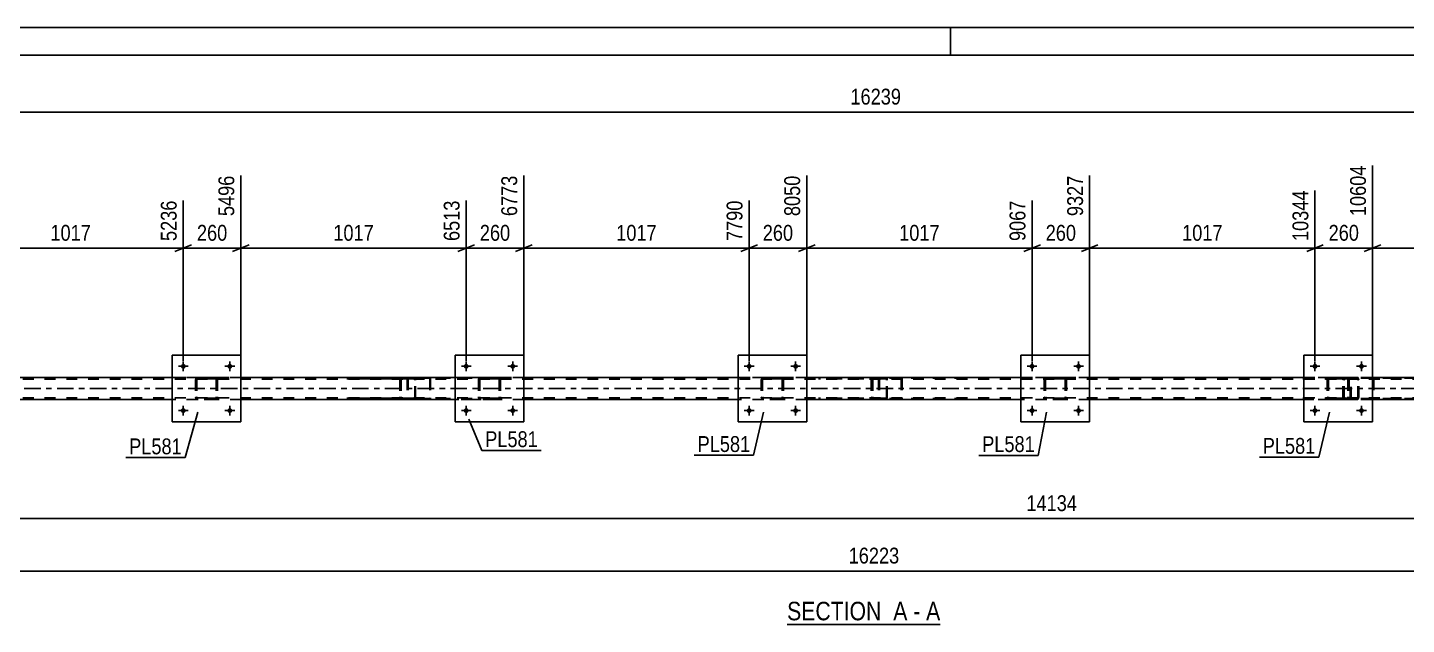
# Model space of a CAD drawing. Header units: millimetres. Extents: x -89 to 752, y -423 to 171.
# Drawn here: x 165.1 to 414.1, y 63 to 170.8 of the extents above; entities that cross this region are included whole.
import ezdxf

# ---------------------------------------------------------------- set-up
doc = ezdxf.new("R2010")
doc.units = ezdxf.units.MM
doc.linetypes.add('DXK_LINE_DOT2', pattern=[3.9198, 1.9599, -1.9599])
doc.linetypes.add('DXK_LINE_DOT3', pattern=[5.9187, 2.979, -0.9799, 0.9799, -0.9799])
doc.styles.add('Arial Narrow', font='ARIALN.TTF', dxfattribs={"height": 0.2})

# ---------------------------------------------------------------- blocks, each defined once
blk = doc.blocks.new('Unknown-814409316-1133')
at = {"color": 5, "linetype": 'Continuous'}
for p, q in [((751.73, 170.84), (-89.27, 170.84)), ((331.73, 165.84), (331.73, 170.84)), ((746.73, 165.84), (-84.27, 165.84))]:
    blk.add_line(p, q, dxfattribs=at)
blk = doc.blocks.new('Unknown-814409316-11 - 2380')
at = {"color": 6, "linetype": 'Continuous'}
blk.add_line((302.26, 63.04), (329.91, 63.04), dxfattribs=at)
at = {"color": 0, "linetype": 'Continuous'}
blk.add_wipeout([(320.37, 63.79), (320.37, 67.29), (302.26, 67.29), (302.26, 63.79)], dxfattribs=at)
at = {"color": 7, "linetype": 'Continuous', "style": 'Arial Narrow'}
blk.add_text('SECTION ', height=3.34, dxfattribs=at).set_placement((302.26, 63.79))
at = {"color": 0, "linetype": 'Continuous'}
blk.add_wipeout([(323.98, 63.79), (323.98, 67.29), (321.42, 67.29), (321.42, 63.79)], dxfattribs=at)
blk.add_wipeout([(326.3, 63.79), (326.3, 67.29), (325.03, 67.29), (325.03, 63.79)], dxfattribs=at)
at = {"color": 7, "linetype": 'Continuous', "style": 'Arial Narrow'}
blk.add_text('A', height=3.34, dxfattribs=at).set_placement((321.42, 63.79))
at = {"color": 0, "linetype": 'Continuous'}
blk.add_wipeout([(329.91, 63.79), (329.91, 67.29), (327.35, 67.29), (327.35, 63.79)], dxfattribs=at)
at = {"color": 7, "linetype": 'Continuous', "style": 'Arial Narrow'}
for s, p in [('-', (325.03, 63.79)), ('A', (327.35, 63.79))]:
    blk.add_text(s, height=3.34, dxfattribs=at).set_placement(p)
blk = doc.blocks.new('Bolt-814409316-2420 - 2380')
at = {"linetype": 'Continuous'}
for points in [[(398, 109.66, -1), (397.12, 109.66, -1)], [(406.4, 109.66, -1), (405.52, 109.66, -1)]]:
    blk.add_hatch(color=1, dxfattribs=at).paths.add_polyline_path(points)
at = {"color": 1, "linetype": 'Continuous'}
for p, q in [((396.68, 109.66), (398.44, 109.66)), ((397.56, 110.54), (397.56, 108.78)), ((405.08, 109.66), (406.84, 109.66)), ((405.96, 110.54), (405.96, 108.78))]:
    blk.add_line(p, q, dxfattribs=at)
blk = doc.blocks.new('Bolt-814409316-2382 - 2380')
at = {"linetype": 'Continuous'}
for points in [[(346.92, 109.66, -1), (346.04, 109.66, -1)], [(355.32, 109.66, -1), (354.44, 109.66, -1)]]:
    blk.add_hatch(color=1, dxfattribs=at).paths.add_polyline_path(points)
at = {"color": 1, "linetype": 'Continuous'}
for p, q in [((345.6, 109.66), (347.36, 109.66)), ((346.48, 110.54), (346.48, 108.78)), ((354, 109.66), (355.76, 109.66)), ((354.88, 110.54), (354.88, 108.78))]:
    blk.add_line(p, q, dxfattribs=at)
blk = doc.blocks.new('Bolt-814409316-2383 - 2380')
at = {"linetype": 'Continuous'}
for points in [[(346.92, 101.66, -1), (346.04, 101.66, -1)], [(355.32, 101.66, -1), (354.44, 101.66, -1)]]:
    blk.add_hatch(color=1, dxfattribs=at).paths.add_polyline_path(points)
at = {"color": 1, "linetype": 'Continuous'}
for p, q in [((346.48, 102.54), (346.48, 100.78)), ((354.88, 102.54), (354.88, 100.78)), ((345.6, 101.66), (347.36, 101.66)), ((354, 101.66), (355.76, 101.66))]:
    blk.add_line(p, q, dxfattribs=at)
blk = doc.blocks.new('Part-814409316-2514 - 2380')
at = {"color": 2, "linetype": 'Continuous'}
for p, q in [((395.56, 111.66), (395.56, 99.66)), ((395.56, 111.66), (407.96, 111.66)), ((407.96, 111.66), (407.96, 99.66)), ((395.56, 99.66), (407.96, 99.66))]:
    blk.add_line(p, q, dxfattribs=at)
blk = doc.blocks.new('Part-814409316-2515 - 2380')
at = {"color": 7, "linetype": 'DXK_LINE_DOT2'}
for p, q in [((399.76, 107.18), (399.8, 107.36)), ((399.8, 107.36), (399.76, 107.18)), ((399.76, 107.18), (399.76, 104.14)), ((400, 107.18), (400.02, 107.27)), ((400, 107.18), (400, 104.14)), ((400.02, 107.27), (400.07, 107.35)), ((400.06, 107.62), (400.24, 107.66)), ((400.24, 107.66), (400.06, 107.62)), ((400.07, 107.35), (400.15, 107.4)), ((400.15, 107.4), (400.24, 107.42)), ((403.28, 107.66), (400.24, 107.66)), ((403.28, 107.42), (400.24, 107.42)), ((403.28, 107.66), (403.47, 107.62)), ((403.47, 107.62), (403.28, 107.66)), ((403.28, 107.42), (403.38, 107.4)), ((403.38, 107.4), (403.45, 107.35)), ((403.45, 107.35), (403.51, 107.27)), ((403.51, 107.27), (403.52, 107.18)), ((403.52, 107.18), (403.52, 104.14)), ((403.73, 107.36), (403.76, 107.18)), ((403.76, 107.18), (403.73, 107.36)), ((403.76, 107.18), (403.76, 104.14)), ((399.8, 103.95), (399.76, 104.14)), ((399.76, 104.14), (399.8, 103.95)), ((400.02, 104.05), (400, 104.14)), ((400.07, 103.97), (400.02, 104.05)), ((400.24, 103.66), (400.06, 103.69)), ((400.06, 103.69), (400.24, 103.66)), ((400.15, 103.92), (400.07, 103.97)), ((400.24, 103.9), (400.15, 103.92)), ((403.28, 103.9), (400.24, 103.9)), ((403.28, 103.66), (400.24, 103.66)), ((403.38, 103.92), (403.28, 103.9)), ((403.47, 103.69), (403.28, 103.66)), ((403.28, 103.66), (403.47, 103.69)), ((403.45, 103.97), (403.38, 103.92)), ((403.51, 104.05), (403.45, 103.97)), ((403.52, 104.14), (403.51, 104.05)), ((403.76, 104.14), (403.73, 103.95)), ((403.73, 103.95), (403.76, 104.14))]:
    blk.add_line(p, q, dxfattribs=at)
at = {"color": 7, "linetype": 'DXK_LINE_DOT3'}
blk.add_line((401.76, 105.66), (401.76, 105.66), dxfattribs=at)
at = {"color": 7, "linetype": 'DXK_LINE_DOT2'}
for centre, start, end in [((400.24, 107.18), 112.5, 157.5), ((400.24, 107.18), 112.5, 157.5), ((403.28, 107.18), 22.5, 67.5), ((403.28, 107.18), 22.5, 67.5), ((400.24, 104.14), 202.5, 247.5), ((400.24, 104.14), 202.5, 247.5), ((403.28, 104.14), 292.5, 337.5), ((403.28, 104.14), 292.5, 337.5)]:
    blk.add_arc(centre, 0.48, start, end, dxfattribs=at)
blk = doc.blocks.new('Bolt-814409316-2389 - 2380')
at = {"linetype": 'Continuous'}
for points in [[(193.68, 109.66, -1), (192.8, 109.66, -1)], [(202.08, 109.66, -1), (201.2, 109.66, -1)]]:
    blk.add_hatch(color=1, dxfattribs=at).paths.add_polyline_path(points)
at = {"color": 1, "linetype": 'Continuous'}
for p, q in [((192.36, 109.66), (194.12, 109.66)), ((193.24, 110.54), (193.24, 108.78)), ((200.76, 109.66), (202.52, 109.66)), ((201.64, 110.54), (201.64, 108.78))]:
    blk.add_line(p, q, dxfattribs=at)
blk = doc.blocks.new('Bolt-814409316-2390 - 2380')
at = {"linetype": 'Continuous'}
for points in [[(193.68, 101.66, -1), (192.8, 101.66, -1)], [(202.08, 101.66, -1), (201.2, 101.66, -1)]]:
    blk.add_hatch(color=1, dxfattribs=at).paths.add_polyline_path(points)
at = {"color": 1, "linetype": 'Continuous'}
for p, q in [((193.24, 102.54), (193.24, 100.78)), ((201.64, 102.54), (201.64, 100.78)), ((192.36, 101.66), (194.12, 101.66)), ((200.76, 101.66), (202.52, 101.66))]:
    blk.add_line(p, q, dxfattribs=at)
blk = doc.blocks.new('Bolt-814409316-2391 - 2380')
at = {"linetype": 'Continuous'}
for points in [[(295.84, 109.66, -1), (294.96, 109.66, -1)], [(304.24, 109.66, -1), (303.36, 109.66, -1)]]:
    blk.add_hatch(color=1, dxfattribs=at).paths.add_polyline_path(points)
at = {"color": 1, "linetype": 'Continuous'}
for p, q in [((294.52, 109.66), (296.28, 109.66)), ((295.4, 110.54), (295.4, 108.78)), ((302.92, 109.66), (304.68, 109.66)), ((303.8, 110.54), (303.8, 108.78))]:
    blk.add_line(p, q, dxfattribs=at)
blk = doc.blocks.new('Part-814409316-2413 - 2380')
at = {"color": 2, "linetype": 'Continuous'}
for p, q in [((191.24, 111.66), (191.24, 99.66)), ((191.24, 111.66), (203.64, 111.66)), ((203.64, 111.66), (203.64, 99.66)), ((191.24, 99.66), (203.64, 99.66))]:
    blk.add_line(p, q, dxfattribs=at)
blk = doc.blocks.new('Part-814409316-2414 - 2380')
at = {"color": 7, "linetype": 'DXK_LINE_DOT2'}
for p, q in [((195.44, 107.18), (195.48, 107.36)), ((195.48, 107.36), (195.44, 107.18)), ((195.44, 107.18), (195.44, 104.14)), ((195.68, 107.18), (195.7, 107.27)), ((195.68, 107.18), (195.68, 104.14)), ((195.7, 107.27), (195.75, 107.35)), ((195.74, 107.62), (195.92, 107.66)), ((195.92, 107.66), (195.74, 107.62)), ((195.75, 107.35), (195.83, 107.4)), ((195.83, 107.4), (195.92, 107.42)), ((198.96, 107.66), (195.92, 107.66)), ((198.96, 107.42), (195.92, 107.42)), ((198.96, 107.66), (199.15, 107.62)), ((199.15, 107.62), (198.96, 107.66)), ((198.96, 107.42), (199.05, 107.4)), ((199.05, 107.4), (199.13, 107.35)), ((199.13, 107.35), (199.18, 107.27)), ((199.18, 107.27), (199.2, 107.18)), ((199.2, 107.18), (199.2, 104.14)), ((199.41, 107.36), (199.44, 107.18)), ((199.44, 107.18), (199.41, 107.36)), ((199.44, 107.18), (199.44, 104.14)), ((195.48, 103.95), (195.44, 104.14)), ((195.44, 104.14), (195.48, 103.95)), ((195.7, 104.05), (195.68, 104.14)), ((195.75, 103.97), (195.7, 104.05)), ((195.92, 103.66), (195.74, 103.69)), ((195.74, 103.69), (195.92, 103.66)), ((195.83, 103.92), (195.75, 103.97)), ((195.92, 103.9), (195.83, 103.92)), ((198.96, 103.9), (195.92, 103.9)), ((198.96, 103.66), (195.92, 103.66)), ((199.05, 103.92), (198.96, 103.9)), ((199.15, 103.69), (198.96, 103.66)), ((198.96, 103.66), (199.15, 103.69)), ((199.13, 103.97), (199.05, 103.92)), ((199.18, 104.05), (199.13, 103.97)), ((199.2, 104.14), (199.18, 104.05)), ((199.44, 104.14), (199.41, 103.95)), ((199.41, 103.95), (199.44, 104.14))]:
    blk.add_line(p, q, dxfattribs=at)
at = {"color": 7, "linetype": 'DXK_LINE_DOT3'}
blk.add_line((197.44, 105.66), (197.44, 105.66), dxfattribs=at)
at = {"color": 7, "linetype": 'DXK_LINE_DOT2'}
for centre, start, end in [((195.92, 107.18), 112.5, 157.5), ((195.92, 107.18), 112.5, 157.5), ((198.96, 107.18), 22.5, 67.5), ((198.96, 107.18), 22.5, 67.5), ((195.92, 104.14), 202.5, 247.5), ((195.92, 104.14), 202.5, 247.5), ((198.96, 104.14), 292.5, 337.5), ((198.96, 104.14), 292.5, 337.5)]:
    blk.add_arc(centre, 0.48, start, end, dxfattribs=at)
blk = doc.blocks.new('Part-814409316-2419 - 2380')
at = {"color": 2, "linetype": 'Continuous'}
for p, q in [((293.4, 111.66), (293.4, 99.66)), ((293.4, 111.66), (305.8, 111.66)), ((305.8, 111.66), (305.8, 99.66)), ((293.4, 99.66), (305.8, 99.66))]:
    blk.add_line(p, q, dxfattribs=at)
blk = doc.blocks.new('Bolt-814409316-2421 - 2380')
at = {"linetype": 'Continuous'}
for points in [[(398, 101.66, -1), (397.12, 101.66, -1)], [(406.4, 101.66, -1), (405.52, 101.66, -1)]]:
    blk.add_hatch(color=1, dxfattribs=at).paths.add_polyline_path(points)
at = {"color": 1, "linetype": 'Continuous'}
for p, q in [((397.56, 102.54), (397.56, 100.78)), ((405.96, 102.54), (405.96, 100.78)), ((396.68, 101.66), (398.44, 101.66)), ((405.08, 101.66), (406.84, 101.66))]:
    blk.add_line(p, q, dxfattribs=at)
blk = doc.blocks.new('Part-814409316-2486 - 2380')
at = {"color": 2, "linetype": 'Continuous'}
for p, q in [((344.48, 111.66), (344.48, 99.66)), ((344.48, 111.66), (356.88, 111.66)), ((356.88, 111.66), (356.88, 99.66)), ((344.48, 99.66), (356.88, 99.66))]:
    blk.add_line(p, q, dxfattribs=at)
blk = doc.blocks.new('Bolt-814409316-2433 - 2380')
at = {"linetype": 'Continuous'}
for points in [[(295.84, 101.66, -1), (294.96, 101.66, -1)], [(304.24, 101.66, -1), (303.36, 101.66, -1)]]:
    blk.add_hatch(color=1, dxfattribs=at).paths.add_polyline_path(points)
at = {"color": 1, "linetype": 'Continuous'}
for p, q in [((295.4, 102.54), (295.4, 100.78)), ((303.8, 102.54), (303.8, 100.78)), ((294.52, 101.66), (296.28, 101.66)), ((302.92, 101.66), (304.68, 101.66))]:
    blk.add_line(p, q, dxfattribs=at)
blk = doc.blocks.new('Part-814409316-2619 - 2380')
at = {"color": 7, "linetype": 'DXK_LINE_DOT2'}
for p, q in [((405.19, 107.66), (393.03, 107.66)), ((405.19, 107.42), (393.03, 107.42)), ((402.63, 107.36), (402.59, 107.18)), ((402.59, 104.14), (402.59, 107.18)), ((402.84, 107.18), (402.86, 107.27)), ((402.84, 104.14), (402.84, 107.18)), ((402.86, 107.27), (402.92, 107.35)), ((403.1, 107.66), (402.9, 107.62)), ((402.92, 107.35), (403, 107.4)), ((403, 107.4), (403.1, 107.42)), ((403.91, 107.42), (403.91, 107.66)), ((405.29, 107.62), (405.19, 107.66)), ((405.19, 107.42), (405.24, 107.4)), ((405.24, 107.4), (405.28, 107.35)), ((405.28, 107.35), (405.31, 107.27)), ((405.38, 107.52), (405.29, 107.62)), ((405.31, 107.27), (405.32, 107.18)), ((405.32, 104.14), (405.32, 107.18)), ((405.44, 107.36), (405.38, 107.52)), ((405.46, 107.18), (405.44, 107.36)), ((405.46, 104.14), (405.46, 107.18)), ((405.19, 103.9), (393.03, 103.9)), ((405.19, 103.66), (393.03, 103.66)), ((402.59, 104.14), (402.63, 103.95)), ((402.86, 104.05), (402.84, 104.14)), ((402.92, 103.97), (402.86, 104.05)), ((402.9, 103.69), (403.1, 103.66)), ((403, 103.92), (402.92, 103.97)), ((403.1, 103.9), (403, 103.92)), ((403.91, 103.66), (403.91, 103.9)), ((405.24, 103.92), (405.19, 103.9)), ((405.19, 103.66), (405.29, 103.69)), ((405.28, 103.97), (405.24, 103.92)), ((405.31, 104.05), (405.28, 103.97)), ((405.29, 103.69), (405.38, 103.8)), ((405.32, 104.14), (405.31, 104.05)), ((405.38, 103.8), (405.44, 103.95)), ((405.44, 103.95), (405.46, 104.14))]:
    blk.add_line(p, q, dxfattribs=at)
for centre, start, end in [((403.08, 107.16), 111.1941, 156.1506), ((403.08, 104.15), 203.8494, 248.8059)]:
    blk.add_arc(centre, 0.492, start, end, dxfattribs=at)
blk = doc.blocks.new('Bolt-814409316-2438 - 2380')
at = {"linetype": 'Continuous'}
for points in [[(244.76, 109.66, -1), (243.88, 109.66, -1)], [(253.16, 109.66, -1), (252.28, 109.66, -1)]]:
    blk.add_hatch(color=1, dxfattribs=at).paths.add_polyline_path(points)
at = {"color": 1, "linetype": 'Continuous'}
for p, q in [((243.44, 109.66), (245.2, 109.66)), ((244.32, 110.54), (244.32, 108.78)), ((251.84, 109.66), (253.6, 109.66)), ((252.72, 110.54), (252.72, 108.78))]:
    blk.add_line(p, q, dxfattribs=at)
blk = doc.blocks.new('Part-814409316-2439 - 2380')
at = {"color": 7, "linetype": 'DXK_LINE_DOT2'}
for p, q in [((297.6, 107.18), (297.64, 107.36)), ((297.64, 107.36), (297.6, 107.18)), ((297.6, 107.18), (297.6, 104.14)), ((297.84, 107.18), (297.86, 107.27)), ((297.84, 107.18), (297.84, 104.14)), ((297.86, 107.27), (297.91, 107.35)), ((297.9, 107.62), (298.08, 107.66)), ((298.08, 107.66), (297.9, 107.62)), ((297.91, 107.35), (297.99, 107.4)), ((297.99, 107.4), (298.08, 107.42)), ((301.12, 107.66), (298.08, 107.66)), ((301.12, 107.42), (298.08, 107.42)), ((301.12, 107.66), (301.31, 107.62)), ((301.31, 107.62), (301.12, 107.66)), ((301.12, 107.42), (301.22, 107.4)), ((301.22, 107.4), (301.29, 107.35)), ((301.29, 107.35), (301.35, 107.27)), ((301.35, 107.27), (301.36, 107.18)), ((301.36, 107.18), (301.36, 104.14)), ((301.57, 107.36), (301.6, 107.18)), ((301.6, 107.18), (301.57, 107.36)), ((301.6, 107.18), (301.6, 104.14)), ((297.64, 103.95), (297.6, 104.14)), ((297.6, 104.14), (297.64, 103.95)), ((297.86, 104.05), (297.84, 104.14)), ((297.91, 103.97), (297.86, 104.05)), ((298.08, 103.66), (297.9, 103.69)), ((297.9, 103.69), (298.08, 103.66)), ((297.99, 103.92), (297.91, 103.97)), ((298.08, 103.9), (297.99, 103.92)), ((301.12, 103.9), (298.08, 103.9)), ((301.12, 103.66), (298.08, 103.66)), ((301.22, 103.92), (301.12, 103.9)), ((301.31, 103.69), (301.12, 103.66)), ((301.12, 103.66), (301.31, 103.69)), ((301.29, 103.97), (301.22, 103.92)), ((301.35, 104.05), (301.29, 103.97)), ((301.36, 104.14), (301.35, 104.05)), ((301.6, 104.14), (301.57, 103.95)), ((301.57, 103.95), (301.6, 104.14))]:
    blk.add_line(p, q, dxfattribs=at)
at = {"color": 7, "linetype": 'DXK_LINE_DOT3'}
blk.add_line((299.6, 105.66), (299.6, 105.66), dxfattribs=at)
at = {"color": 7, "linetype": 'DXK_LINE_DOT2'}
for centre, start, end in [((298.08, 107.18), 112.5, 157.5), ((298.08, 107.18), 112.5, 157.5), ((301.12, 107.18), 22.5, 67.5), ((301.12, 107.18), 22.5, 67.5), ((298.08, 104.14), 202.5, 247.5), ((298.08, 104.14), 202.5, 247.5), ((301.12, 104.14), 292.5, 337.5), ((301.12, 104.14), 292.5, 337.5)]:
    blk.add_arc(centre, 0.48, start, end, dxfattribs=at)
blk = doc.blocks.new('Part-814409316-2545 - 2380')
at = {"color": 7, "linetype": 'DXK_LINE_DOT2'}
for p, q in [((632.7, 107.34), (28.4, 107.34)), ((632.7, 107.66), (58.45, 107.66)), ((203.64, 107.66), (191.24, 107.66)), ((254.72, 107.66), (242.32, 107.66)), ((305.8, 107.66), (293.4, 107.66)), ((356.88, 107.66), (344.48, 107.66)), ((407.96, 107.66), (395.56, 107.66)), ((632.7, 103.98), (28.4, 103.98)), ((203.64, 103.66), (191.24, 103.66)), ((254.72, 103.66), (242.32, 103.66)), ((305.8, 103.66), (293.4, 103.66)), ((356.88, 103.66), (344.48, 103.66)), ((407.96, 103.66), (395.56, 103.66))]:
    blk.add_line(p, q, dxfattribs=at)
at = {"color": 2, "linetype": 'Continuous'}
for p, q in [((191.24, 107.66), (152.56, 107.66)), ((242.32, 107.66), (203.64, 107.66)), ((293.4, 107.66), (254.72, 107.66)), ((344.48, 107.66), (305.8, 107.66)), ((395.56, 107.66), (356.88, 107.66)), ((446.65, 107.66), (407.96, 107.66)), ((191.24, 103.66), (152.56, 103.66)), ((242.32, 103.66), (203.64, 103.66)), ((293.4, 103.66), (254.72, 103.66)), ((344.48, 103.66), (305.8, 103.66)), ((395.56, 103.66), (356.88, 103.66)), ((446.65, 103.66), (407.96, 103.66))]:
    blk.add_line(p, q, dxfattribs=at)
at = {"color": 7, "linetype": 'DXK_LINE_DOT3'}
blk.add_line((28.4, 105.66), (632.7, 105.66), dxfattribs=at)
blk = doc.blocks.new('Part-814409316-2487 - 2380')
at = {"color": 7, "linetype": 'DXK_LINE_DOT2'}
for p, q in [((348.68, 107.18), (348.72, 107.36)), ((348.72, 107.36), (348.68, 107.18)), ((348.68, 107.18), (348.68, 104.14)), ((348.92, 107.18), (348.94, 107.27)), ((348.92, 107.18), (348.92, 104.14)), ((348.94, 107.27), (348.99, 107.35)), ((348.98, 107.62), (349.16, 107.66)), ((349.16, 107.66), (348.98, 107.62)), ((348.99, 107.35), (349.07, 107.4)), ((349.07, 107.4), (349.16, 107.42)), ((352.2, 107.66), (349.16, 107.66)), ((352.2, 107.42), (349.16, 107.42)), ((352.2, 107.66), (352.39, 107.62)), ((352.39, 107.62), (352.2, 107.66)), ((352.2, 107.42), (352.3, 107.4)), ((352.3, 107.4), (352.37, 107.35)), ((352.37, 107.35), (352.43, 107.27)), ((352.43, 107.27), (352.44, 107.18)), ((352.44, 107.18), (352.44, 104.14)), ((352.65, 107.36), (352.68, 107.18)), ((352.68, 107.18), (352.65, 107.36)), ((352.68, 107.18), (352.68, 104.14)), ((348.72, 103.95), (348.68, 104.14)), ((348.68, 104.14), (348.72, 103.95)), ((348.94, 104.05), (348.92, 104.14)), ((348.99, 103.97), (348.94, 104.05)), ((349.16, 103.66), (348.98, 103.69)), ((348.98, 103.69), (349.16, 103.66)), ((349.07, 103.92), (348.99, 103.97)), ((349.16, 103.9), (349.07, 103.92)), ((352.2, 103.9), (349.16, 103.9)), ((352.2, 103.66), (349.16, 103.66)), ((352.3, 103.92), (352.2, 103.9)), ((352.39, 103.69), (352.2, 103.66)), ((352.2, 103.66), (352.39, 103.69)), ((352.37, 103.97), (352.3, 103.92)), ((352.43, 104.05), (352.37, 103.97)), ((352.44, 104.14), (352.43, 104.05)), ((352.68, 104.14), (352.65, 103.95)), ((352.65, 103.95), (352.68, 104.14))]:
    blk.add_line(p, q, dxfattribs=at)
at = {"color": 7, "linetype": 'DXK_LINE_DOT3'}
blk.add_line((350.68, 105.66), (350.68, 105.66), dxfattribs=at)
at = {"color": 7, "linetype": 'DXK_LINE_DOT2'}
for centre, start, end in [((349.16, 107.18), 112.5, 157.5), ((349.16, 107.18), 112.5, 157.5), ((352.2, 107.18), 22.5, 67.5), ((352.2, 107.18), 22.5, 67.5), ((349.16, 104.14), 202.5, 247.5), ((349.16, 104.14), 202.5, 247.5), ((352.2, 104.14), 292.5, 337.5), ((352.2, 104.14), 292.5, 337.5)]:
    blk.add_arc(centre, 0.48, start, end, dxfattribs=at)
blk = doc.blocks.new('Part-814409316-2588 - 2380')
at = {"color": 7, "linetype": 'DXK_LINE_DOT2'}
for p, q in [((320.05, 107.66), (307.9, 107.66)), ((320.05, 107.42), (307.9, 107.42)), ((317.49, 107.31), (317.46, 107.18)), ((317.46, 107.18), (317.46, 104.14)), ((317.5, 107.36), (317.49, 107.31)), ((317.71, 107.18), (317.73, 107.27)), ((317.71, 107.18), (317.71, 104.14)), ((317.73, 107.27), (317.78, 107.35)), ((317.96, 107.66), (317.77, 107.62)), ((317.78, 107.35), (317.87, 107.4)), ((317.87, 107.4), (317.96, 107.42)), ((318.78, 107.66), (318.78, 107.42)), ((320.16, 107.62), (320.05, 107.66)), ((320.05, 107.42), (320.1, 107.4)), ((320.1, 107.4), (320.15, 107.35)), ((320.15, 107.35), (320.18, 107.27)), ((320.24, 107.52), (320.16, 107.62)), ((320.18, 107.27), (320.19, 107.18)), ((320.19, 104.14), (320.19, 107.18)), ((320.3, 107.36), (320.24, 107.52)), ((320.32, 107.18), (320.3, 107.36)), ((320.32, 104.14), (320.32, 107.18)), ((320.05, 103.9), (307.9, 103.9)), ((320.05, 103.66), (307.9, 103.66)), ((317.46, 104.14), (317.48, 104.05)), ((317.48, 104.05), (317.5, 103.95)), ((317.73, 104.05), (317.71, 104.14)), ((317.78, 103.97), (317.73, 104.05)), ((317.77, 103.69), (317.96, 103.66)), ((317.87, 103.92), (317.78, 103.97)), ((317.96, 103.9), (317.87, 103.92)), ((318.78, 103.66), (318.78, 103.9)), ((320.1, 103.92), (320.05, 103.9)), ((320.05, 103.66), (320.16, 103.69)), ((320.15, 103.97), (320.1, 103.92)), ((320.18, 104.05), (320.15, 103.97)), ((320.16, 103.69), (320.24, 103.8)), ((320.19, 104.14), (320.18, 104.05)), ((320.24, 103.8), (320.26, 103.83)), ((320.26, 103.83), (320.3, 103.95)), ((320.3, 103.95), (320.32, 104.14))]:
    blk.add_line(p, q, dxfattribs=at)
blk.add_arc((317.95, 107.16), 0.492, 111.1941, 156.1506, dxfattribs=at)
blk = doc.blocks.new('Bolt-814409316-2589 - 2380')
at = {"linetype": 'Continuous'}
for points in [[(244.76, 101.66, -1), (243.88, 101.66, -1)], [(253.16, 101.66, -1), (252.28, 101.66, -1)]]:
    blk.add_hatch(color=1, dxfattribs=at).paths.add_polyline_path(points)
at = {"color": 1, "linetype": 'Continuous'}
for p, q in [((244.32, 102.54), (244.32, 100.78)), ((252.72, 102.54), (252.72, 100.78)), ((243.44, 101.66), (245.2, 101.66)), ((251.84, 101.66), (253.6, 101.66))]:
    blk.add_line(p, q, dxfattribs=at)
blk = doc.blocks.new('Part-814409316-2604 - 2380')
at = {"color": 2, "linetype": 'Continuous'}
for p, q in [((242.32, 111.66), (242.32, 99.66)), ((242.32, 111.66), (254.72, 111.66)), ((254.72, 111.66), (254.72, 99.66)), ((242.32, 99.66), (254.72, 99.66))]:
    blk.add_line(p, q, dxfattribs=at)
blk = doc.blocks.new('Part-814409316-2605 - 2380')
at = {"color": 7, "linetype": 'DXK_LINE_DOT2'}
for p, q in [((246.52, 107.18), (246.56, 107.36)), ((246.56, 107.36), (246.52, 107.18)), ((246.52, 107.18), (246.52, 104.14)), ((246.76, 107.18), (246.78, 107.27)), ((246.76, 107.18), (246.76, 104.14)), ((246.78, 107.27), (246.83, 107.35)), ((246.82, 107.62), (247, 107.66)), ((247, 107.66), (246.82, 107.62)), ((246.83, 107.35), (246.91, 107.4)), ((246.91, 107.4), (247, 107.42)), ((250.04, 107.66), (247, 107.66)), ((250.04, 107.42), (247, 107.42)), ((250.04, 107.66), (250.23, 107.62)), ((250.23, 107.62), (250.04, 107.66)), ((250.04, 107.42), (250.14, 107.4)), ((250.14, 107.4), (250.21, 107.35)), ((250.21, 107.35), (250.26, 107.27)), ((250.26, 107.27), (250.28, 107.18)), ((250.28, 107.18), (250.28, 104.14)), ((250.49, 107.36), (250.52, 107.18)), ((250.52, 107.18), (250.49, 107.36)), ((250.52, 107.18), (250.52, 104.14)), ((246.56, 103.95), (246.52, 104.14)), ((246.52, 104.14), (246.56, 103.95)), ((246.78, 104.05), (246.76, 104.14)), ((246.83, 103.97), (246.78, 104.05)), ((247, 103.66), (246.82, 103.69)), ((246.82, 103.69), (247, 103.66)), ((246.91, 103.92), (246.83, 103.97)), ((247, 103.9), (246.91, 103.92)), ((250.04, 103.9), (247, 103.9)), ((250.04, 103.66), (247, 103.66)), ((250.14, 103.92), (250.04, 103.9)), ((250.23, 103.69), (250.04, 103.66)), ((250.04, 103.66), (250.23, 103.69)), ((250.21, 103.97), (250.14, 103.92)), ((250.26, 104.05), (250.21, 103.97)), ((250.28, 104.14), (250.26, 104.05)), ((250.52, 104.14), (250.49, 103.95)), ((250.49, 103.95), (250.52, 104.14))]:
    blk.add_line(p, q, dxfattribs=at)
at = {"color": 7, "linetype": 'DXK_LINE_DOT3'}
blk.add_line((248.52, 105.66), (248.52, 105.66), dxfattribs=at)
at = {"color": 7, "linetype": 'DXK_LINE_DOT2'}
for centre, start, end in [((247, 107.18), 112.5, 157.5), ((247, 107.18), 112.5, 157.5), ((250.04, 107.18), 22.5, 67.5), ((250.04, 107.18), 22.5, 67.5), ((247, 104.14), 202.5, 247.5), ((247, 104.14), 202.5, 247.5), ((250.04, 104.14), 292.5, 337.5), ((250.04, 104.14), 292.5, 337.5)]:
    blk.add_arc(centre, 0.48, start, end, dxfattribs=at)
blk = doc.blocks.new('Part-814409316-2616 - 2380')
at = {"color": 7, "linetype": 'DXK_LINE_DOT2'}
for p, q in [((318.8, 107.46), (318.78, 107.34)), ((318.78, 107.34), (318.78, 103.98)), ((318.95, 107.34), (318.96, 107.4)), ((318.95, 107.34), (318.95, 103.98)), ((318.96, 107.4), (319, 107.45)), ((319.12, 107.66), (318.99, 107.63)), ((319, 107.45), (319.03, 107.47)), ((319.03, 107.47), (319.05, 107.48)), ((319.05, 107.48), (319.12, 107.5)), ((334.45, 107.66), (319.12, 107.66)), ((334.45, 107.5), (319.12, 107.5)), ((322.82, 107.63), (322.69, 107.66)), ((322.69, 107.5), (322.76, 107.48)), ((322.76, 107.48), (322.81, 107.45)), ((322.81, 107.45), (322.85, 107.4)), ((322.85, 107.4), (322.86, 107.34)), ((322.86, 107.34), (322.86, 103.98)), ((323.03, 107.34), (323.01, 107.46)), ((323.03, 107.34), (323.03, 103.98)), ((318.78, 103.98), (318.8, 103.85)), ((318.96, 103.92), (318.95, 103.98)), ((319, 103.86), (318.96, 103.92)), ((318.99, 103.68), (319.12, 103.66)), ((319.05, 103.83), (319, 103.86)), ((319.12, 103.82), (319.05, 103.83)), ((334.45, 103.82), (319.12, 103.82)), ((334.45, 103.66), (319.12, 103.66)), ((322.69, 103.82), (322.76, 103.83)), ((322.69, 103.66), (322.82, 103.68)), ((322.76, 103.83), (322.78, 103.84)), ((322.78, 103.84), (322.81, 103.86)), ((322.85, 103.92), (322.81, 103.86)), ((322.86, 103.98), (322.85, 103.92)), ((323.01, 103.85), (323.03, 103.98))]:
    blk.add_line(p, q, dxfattribs=at)
for centre, start, end in [((319.1, 107.32), 110.7583, 155.68), ((322.71, 103.99), 290.7583, 335.68)]:
    blk.add_arc(centre, 0.331, start, end, dxfattribs=at)
blk = doc.blocks.new('Part-814409316-2617 - 2380')
at = {"color": 7, "linetype": 'DXK_LINE_DOT2'}
for p, q in [((403.94, 107.46), (403.91, 107.34)), ((403.91, 103.98), (403.91, 107.34)), ((404.08, 107.34), (404.09, 107.4)), ((404.08, 103.98), (404.08, 107.34)), ((404.09, 107.4), (404.13, 107.45)), ((404.25, 107.66), (404.12, 107.63)), ((404.13, 107.45), (404.19, 107.48)), ((404.19, 107.48), (404.25, 107.5)), ((419.58, 107.66), (404.25, 107.66)), ((419.58, 107.5), (404.25, 107.5)), ((407.96, 107.63), (407.83, 107.66)), ((407.83, 107.5), (407.89, 107.48)), ((407.89, 107.48), (407.95, 107.45)), ((407.95, 107.45), (407.98, 107.4)), ((407.98, 107.4), (408, 107.34)), ((408, 107.34), (408, 103.98)), ((408.17, 107.34), (408.14, 107.46)), ((408.17, 107.34), (408.17, 103.98)), ((403.91, 103.98), (403.94, 103.85)), ((404.09, 103.92), (404.08, 103.98)), ((404.13, 103.86), (404.09, 103.92)), ((404.12, 103.68), (404.25, 103.66)), ((404.19, 103.83), (404.13, 103.86)), ((404.25, 103.82), (404.19, 103.83)), ((419.58, 103.82), (404.25, 103.82)), ((419.58, 103.66), (404.25, 103.66)), ((407.89, 103.83), (407.83, 103.82)), ((407.83, 103.66), (407.96, 103.68)), ((407.95, 103.86), (407.89, 103.83)), ((407.98, 103.92), (407.95, 103.86)), ((408, 103.98), (407.98, 103.92)), ((408.14, 103.85), (408.17, 103.98))]:
    blk.add_line(p, q, dxfattribs=at)
for centre, start, end in [((404.24, 107.32), 110.7583, 155.68), ((404.24, 103.99), 204.32, 249.2417), ((407.84, 103.99), 290.7583, 335.68)]:
    blk.add_arc(centre, 0.331, start, end, dxfattribs=at)
blk = doc.blocks.new('Part-814409316-2658 - 2380')
at = {"color": 7, "linetype": 'DXK_LINE_DOT2'}
for p, q in [((233.67, 107.46), (233.64, 107.34)), ((233.64, 107.34), (233.64, 103.98)), ((233.81, 107.34), (233.83, 107.4)), ((233.81, 107.34), (233.81, 103.98)), ((233.83, 107.4), (233.86, 107.45)), ((233.98, 107.66), (233.85, 107.63)), ((233.86, 107.45), (233.89, 107.47)), ((233.89, 107.47), (233.92, 107.48)), ((233.92, 107.48), (233.98, 107.5)), ((249.31, 107.66), (233.98, 107.66)), ((249.31, 107.5), (233.98, 107.5)), ((237.69, 107.63), (237.56, 107.66)), ((237.56, 107.5), (237.62, 107.48)), ((237.62, 107.48), (237.68, 107.45)), ((237.68, 107.45), (237.72, 107.4)), ((237.72, 107.4), (237.73, 107.34)), ((237.73, 107.34), (237.73, 103.98)), ((237.9, 107.34), (237.87, 107.46)), ((237.9, 107.34), (237.9, 103.98)), ((233.64, 103.98), (233.67, 103.85)), ((233.83, 103.92), (233.81, 103.98)), ((233.86, 103.86), (233.83, 103.92)), ((233.85, 103.68), (233.98, 103.66)), ((233.92, 103.83), (233.86, 103.86)), ((233.98, 103.82), (233.92, 103.83)), ((249.31, 103.82), (233.98, 103.82)), ((249.31, 103.66), (233.98, 103.66)), ((237.56, 103.82), (237.62, 103.83)), ((237.56, 103.66), (237.69, 103.68)), ((237.62, 103.83), (237.65, 103.84)), ((237.65, 103.84), (237.68, 103.86)), ((237.72, 103.92), (237.68, 103.86)), ((237.73, 103.98), (237.72, 103.92)), ((237.87, 103.85), (237.9, 103.98))]:
    blk.add_line(p, q, dxfattribs=at)
for centre, start, end in [((233.97, 107.32), 110.7583, 155.68), ((237.57, 103.99), 290.7583, 335.68)]:
    blk.add_arc(centre, 0.331, start, end, dxfattribs=at)
blk = doc.blocks.new('Part-814409316-2659 - 2380')
at = {"color": 7, "linetype": 'DXK_LINE_DOT2'}
for p, q in [((234.92, 107.66), (222.76, 107.66)), ((234.92, 107.42), (222.76, 107.42)), ((232.35, 107.31), (232.32, 107.18)), ((232.32, 107.18), (232.32, 104.14)), ((232.36, 107.36), (232.35, 107.31)), ((232.58, 107.18), (232.6, 107.27)), ((232.58, 107.18), (232.58, 104.14)), ((232.6, 107.27), (232.65, 107.35)), ((232.83, 107.66), (232.64, 107.62)), ((232.65, 107.35), (232.73, 107.4)), ((232.73, 107.4), (232.83, 107.42)), ((233.64, 107.66), (233.64, 107.42)), ((235.02, 107.62), (234.92, 107.66)), ((234.92, 107.42), (234.97, 107.4)), ((234.97, 107.4), (235.01, 107.35)), ((235.01, 107.35), (235.04, 107.27)), ((235.11, 107.52), (235.02, 107.62)), ((235.04, 107.27), (235.05, 107.18)), ((235.05, 104.14), (235.05, 107.18)), ((235.17, 107.36), (235.11, 107.52)), ((235.19, 107.18), (235.17, 107.36)), ((235.19, 104.14), (235.19, 107.18)), ((234.92, 103.9), (222.76, 103.9)), ((234.92, 103.66), (222.76, 103.66)), ((232.32, 104.14), (232.34, 104.05)), ((232.34, 104.05), (232.36, 103.95)), ((232.6, 104.05), (232.58, 104.14)), ((232.65, 103.97), (232.6, 104.05)), ((232.64, 103.69), (232.83, 103.66)), ((232.73, 103.92), (232.65, 103.97)), ((232.83, 103.9), (232.73, 103.92)), ((233.64, 103.66), (233.64, 103.9)), ((234.97, 103.92), (234.92, 103.9)), ((234.92, 103.66), (235.02, 103.69)), ((235.01, 103.97), (234.97, 103.92)), ((235.04, 104.05), (235.01, 103.97)), ((235.02, 103.69), (235.11, 103.8)), ((235.05, 104.14), (235.04, 104.05)), ((235.11, 103.8), (235.17, 103.95)), ((235.17, 103.95), (235.19, 104.14))]:
    blk.add_line(p, q, dxfattribs=at)
blk.add_arc((232.81, 107.16), 0.492, 111.1941, 156.1506, dxfattribs=at)
blk = doc.blocks.new('StraightDimension-814409316-11262 - 2380')
at = {"color": 7, "linetype": 'Continuous'}
for p, q in [((356.88, 108.66), (356.88, 144.1)), ((346.48, 110.66), (346.48, 139.6)), ((344.98, 130.39), (347.98, 131.59)), ((346.48, 130.99), (356.88, 130.99)), ((358.38, 131.59), (355.38, 130.39))]:
    blk.add_line(p, q, dxfattribs=at)
at = {"color": 0}
blk.add_wipeout([(355.03, 131.74), (355.03, 135.94), (348.34, 135.94), (348.34, 131.74)], dxfattribs=at)
at = {"color": 0, "linetype": 'Continuous'}
blk.add_wipeout([(356.28, 144.7), (352.08, 144.7), (352.08, 136.19), (356.28, 136.19)], dxfattribs=at)
at = {"color": 3, "linetype": 'Continuous', "style": 'Arial Narrow'}
blk.add_text('9327', height=2.863, rotation=90.0002, dxfattribs=at).set_placement((355.68, 136.79))
at = {"color": 3, "style": 'Arial Narrow'}
blk.add_text('260', height=2.863, dxfattribs=at).set_placement((348.94, 132.34))
blk = doc.blocks.new('StraightDimension-814409316-3321 - 2380')
at = {"color": 7, "linetype": 'Continuous'}
blk.add_line((3.17, 155.59), (633.34, 155.59), dxfattribs=at)
at = {"color": 0}
blk.add_wipeout([(323.43, 156.34), (323.43, 160.54), (313.09, 160.54), (313.09, 156.34)], dxfattribs=at)
at = {"color": 3, "style": 'Arial Narrow'}
blk.add_text('16239', height=2.863, dxfattribs=at).set_placement((313.69, 156.94))
blk = doc.blocks.new('StraightDimension-814409316-11265 - 2380')
at = {"color": 7, "linetype": 'Continuous'}
for p, q in [((254.72, 108.66), (254.72, 144.1)), ((295.4, 110.66), (295.4, 139.6)), ((256.22, 131.59), (253.22, 130.39)), ((254.72, 130.99), (295.4, 130.99)), ((293.9, 130.39), (296.9, 131.59))]:
    blk.add_line(p, q, dxfattribs=at)
at = {"color": 0, "linetype": 'Continuous'}
blk.add_wipeout([(294.8, 140.2), (290.6, 140.2), (290.6, 131.69), (294.8, 131.69)], dxfattribs=at)
at = {"color": 0}
blk.add_wipeout([(279.32, 131.74), (279.32, 135.94), (270.81, 135.94), (270.81, 131.74)], dxfattribs=at)
at = {"color": 3, "linetype": 'Continuous', "style": 'Arial Narrow'}
blk.add_text('7790', height=2.863, rotation=90.0002, dxfattribs=at).set_placement((294.2, 132.29))
at = {"color": 3, "style": 'Arial Narrow'}
blk.add_text('1017', height=2.863, dxfattribs=at).set_placement((271.41, 132.34))
blk = doc.blocks.new('StraightDimension-814409316-11904 - 2380')
at = {"color": 7, "linetype": 'Continuous'}
blk.add_line((3.17, 72.69), (632.7, 72.69), dxfattribs=at)
at = {"color": 0}
blk.add_wipeout([(323.11, 73.44), (323.11, 77.64), (312.77, 77.64), (312.77, 73.44)], dxfattribs=at)
at = {"color": 3, "style": 'Arial Narrow'}
blk.add_text('16223', height=2.863, dxfattribs=at).set_placement((313.37, 74.04))
blk = doc.blocks.new('StraightDimension-814409316-3344 - 2380')
at = {"color": 7, "linetype": 'Continuous'}
blk.add_line((67.36, 82.16), (632.7, 82.16), dxfattribs=at)
at = {"color": 0}
blk.add_wipeout([(355.2, 82.91), (355.2, 87.11), (344.86, 87.11), (344.86, 82.91)], dxfattribs=at)
at = {"color": 3, "style": 'Arial Narrow'}
blk.add_text('14134', height=2.863, dxfattribs=at).set_placement((345.46, 83.51))
blk = doc.blocks.new('StraightDimension-814409316-11259 - 2380')
at = {"color": 7, "linetype": 'Continuous'}
for p, q in [((407.96, 108.66), (407.96, 145.93)), ((448.65, 110.66), (448.65, 141.43)), ((409.46, 131.59), (406.46, 130.39)), ((407.96, 130.99), (448.65, 130.99)), ((447.15, 130.39), (450.15, 131.59))]:
    blk.add_line(p, q, dxfattribs=at)
at = {"color": 0, "linetype": 'Continuous'}
blk.add_wipeout([(448.05, 142.03), (443.85, 142.03), (443.85, 131.69), (448.05, 131.69)], dxfattribs=at)
at = {"color": 0}
blk.add_wipeout([(432.56, 131.74), (432.56, 135.94), (424.05, 135.94), (424.05, 131.74)], dxfattribs=at)
at = {"color": 3, "linetype": 'Continuous', "style": 'Arial Narrow'}
blk.add_text('11621', height=2.863, rotation=90.0002, dxfattribs=at).set_placement((447.45, 132.29))
at = {"color": 3, "style": 'Arial Narrow'}
blk.add_text('1017', height=2.863, dxfattribs=at).set_placement((424.65, 132.34))
blk = doc.blocks.new('StraightDimension-814409316-11260 - 2380')
at = {"color": 7, "linetype": 'Continuous'}
for p, q in [((407.96, 108.66), (407.96, 145.93)), ((397.56, 110.66), (397.56, 141.43)), ((396.06, 130.39), (399.06, 131.59)), ((397.56, 130.99), (407.96, 130.99)), ((409.46, 131.59), (406.46, 130.39))]:
    blk.add_line(p, q, dxfattribs=at)
at = {"color": 0}
blk.add_wipeout([(406.11, 131.74), (406.11, 135.94), (399.42, 135.94), (399.42, 131.74)], dxfattribs=at)
at = {"color": 0, "linetype": 'Continuous'}
blk.add_wipeout([(407.36, 146.53), (403.16, 146.53), (403.16, 136.19), (407.36, 136.19)], dxfattribs=at)
at = {"color": 3, "linetype": 'Continuous', "style": 'Arial Narrow'}
blk.add_text('10604', height=2.863, rotation=90.0002, dxfattribs=at).set_placement((406.76, 136.79))
at = {"color": 3, "style": 'Arial Narrow'}
blk.add_text('260', height=2.863, dxfattribs=at).set_placement((400.02, 132.34))
blk = doc.blocks.new('StraightDimension-814409316-11261 - 2380')
at = {"color": 7, "linetype": 'Continuous'}
for p, q in [((356.88, 108.66), (356.88, 144.1)), ((397.56, 110.66), (397.56, 141.43)), ((358.38, 131.59), (355.38, 130.39)), ((356.88, 130.99), (397.56, 130.99)), ((396.06, 130.39), (399.06, 131.59))]:
    blk.add_line(p, q, dxfattribs=at)
at = {"color": 0, "linetype": 'Continuous'}
blk.add_wipeout([(396.96, 142.03), (392.76, 142.03), (392.76, 131.69), (396.96, 131.69)], dxfattribs=at)
at = {"color": 0}
blk.add_wipeout([(381.48, 131.74), (381.48, 135.94), (372.97, 135.94), (372.97, 131.74)], dxfattribs=at)
at = {"color": 3, "linetype": 'Continuous', "style": 'Arial Narrow'}
blk.add_text('10344', height=2.863, rotation=90.0002, dxfattribs=at).set_placement((396.36, 132.29))
at = {"color": 3, "style": 'Arial Narrow'}
blk.add_text('1017', height=2.863, dxfattribs=at).set_placement((373.57, 132.34))
blk = doc.blocks.new('StraightDimension-814409316-11263 - 2380')
at = {"color": 7, "linetype": 'Continuous'}
for p, q in [((305.8, 108.66), (305.8, 144.1)), ((346.48, 110.66), (346.48, 139.6)), ((307.3, 131.59), (304.3, 130.39)), ((305.8, 130.99), (346.48, 130.99)), ((344.98, 130.39), (347.98, 131.59))]:
    blk.add_line(p, q, dxfattribs=at)
at = {"color": 0, "linetype": 'Continuous'}
blk.add_wipeout([(345.88, 140.2), (341.68, 140.2), (341.68, 131.69), (345.88, 131.69)], dxfattribs=at)
at = {"color": 0}
blk.add_wipeout([(330.4, 131.74), (330.4, 135.94), (321.89, 135.94), (321.89, 131.74)], dxfattribs=at)
at = {"color": 3, "linetype": 'Continuous', "style": 'Arial Narrow'}
blk.add_text('9067', height=2.863, rotation=90.0002, dxfattribs=at).set_placement((345.28, 132.29))
at = {"color": 3, "style": 'Arial Narrow'}
blk.add_text('1017', height=2.863, dxfattribs=at).set_placement((322.49, 132.34))
blk = doc.blocks.new('StraightDimension-814409316-11264 - 2380')
at = {"color": 7, "linetype": 'Continuous'}
for p, q in [((305.8, 108.66), (305.8, 144.1)), ((295.4, 110.66), (295.4, 139.6)), ((293.9, 130.39), (296.9, 131.59)), ((295.4, 130.99), (305.8, 130.99)), ((307.3, 131.59), (304.3, 130.39))]:
    blk.add_line(p, q, dxfattribs=at)
at = {"color": 0}
blk.add_wipeout([(303.95, 131.74), (303.95, 135.94), (297.26, 135.94), (297.26, 131.74)], dxfattribs=at)
at = {"color": 0, "linetype": 'Continuous'}
blk.add_wipeout([(305.2, 144.7), (301, 144.7), (301, 136.19), (305.2, 136.19)], dxfattribs=at)
at = {"color": 3, "linetype": 'Continuous', "style": 'Arial Narrow'}
blk.add_text('8050', height=2.863, rotation=90.0002, dxfattribs=at).set_placement((304.6, 136.79))
at = {"color": 3, "style": 'Arial Narrow'}
blk.add_text('260', height=2.863, dxfattribs=at).set_placement((297.86, 132.34))
blk = doc.blocks.new('StraightDimension-814409316-11266 - 2380')
at = {"color": 7, "linetype": 'Continuous'}
for p, q in [((254.72, 108.66), (254.72, 144.1)), ((244.32, 110.66), (244.32, 139.6)), ((242.82, 130.39), (245.82, 131.59)), ((244.32, 130.99), (254.72, 130.99)), ((256.22, 131.59), (253.22, 130.39))]:
    blk.add_line(p, q, dxfattribs=at)
at = {"color": 0}
blk.add_wipeout([(252.87, 131.74), (252.87, 135.94), (246.18, 135.94), (246.18, 131.74)], dxfattribs=at)
at = {"color": 0, "linetype": 'Continuous'}
blk.add_wipeout([(254.12, 144.7), (249.92, 144.7), (249.92, 136.19), (254.12, 136.19)], dxfattribs=at)
at = {"color": 3, "linetype": 'Continuous', "style": 'Arial Narrow'}
blk.add_text('6773', height=2.863, rotation=90.0002, dxfattribs=at).set_placement((253.52, 136.79))
at = {"color": 3, "style": 'Arial Narrow'}
blk.add_text('260', height=2.863, dxfattribs=at).set_placement((246.78, 132.34))
blk = doc.blocks.new('StraightDimension-814409316-11267 - 2380')
at = {"color": 7, "linetype": 'Continuous'}
for p, q in [((203.64, 108.66), (203.64, 144.1)), ((244.32, 110.66), (244.32, 139.6)), ((205.14, 131.59), (202.14, 130.39)), ((203.64, 130.99), (244.32, 130.99)), ((242.82, 130.39), (245.82, 131.59))]:
    blk.add_line(p, q, dxfattribs=at)
at = {"color": 0, "linetype": 'Continuous'}
blk.add_wipeout([(243.72, 140.2), (239.52, 140.2), (239.52, 131.69), (243.72, 131.69)], dxfattribs=at)
at = {"color": 0}
blk.add_wipeout([(228.24, 131.74), (228.24, 135.94), (219.73, 135.94), (219.73, 131.74)], dxfattribs=at)
at = {"color": 3, "linetype": 'Continuous', "style": 'Arial Narrow'}
blk.add_text('6513', height=2.863, rotation=90.0002, dxfattribs=at).set_placement((243.12, 132.29))
at = {"color": 3, "style": 'Arial Narrow'}
blk.add_text('1017', height=2.863, dxfattribs=at).set_placement((220.33, 132.34))
blk = doc.blocks.new('StraightDimension-814409316-11268 - 2380')
at = {"color": 7, "linetype": 'Continuous'}
for p, q in [((203.64, 108.66), (203.64, 144.1)), ((193.24, 110.66), (193.24, 139.6)), ((191.74, 130.39), (194.74, 131.59)), ((193.24, 130.99), (203.64, 130.99)), ((205.14, 131.59), (202.14, 130.39))]:
    blk.add_line(p, q, dxfattribs=at)
at = {"color": 0}
blk.add_wipeout([(201.78, 131.74), (201.78, 135.94), (195.1, 135.94), (195.1, 131.74)], dxfattribs=at)
at = {"color": 0, "linetype": 'Continuous'}
blk.add_wipeout([(203.04, 144.7), (198.84, 144.7), (198.84, 136.19), (203.04, 136.19)], dxfattribs=at)
at = {"color": 3, "linetype": 'Continuous', "style": 'Arial Narrow'}
blk.add_text('5496', height=2.863, rotation=90.0002, dxfattribs=at).set_placement((202.44, 136.79))
at = {"color": 3, "style": 'Arial Narrow'}
blk.add_text('260', height=2.863, dxfattribs=at).set_placement((195.7, 132.34))
blk = doc.blocks.new('StraightDimension-814409316-11269 - 2380')
at = {"color": 7, "linetype": 'Continuous'}
for p, q in [((152.56, 108.56), (152.56, 144.1)), ((193.24, 110.66), (193.24, 139.6)), ((154.06, 131.59), (151.06, 130.39)), ((152.56, 130.99), (193.24, 130.99)), ((191.74, 130.39), (194.74, 131.59))]:
    blk.add_line(p, q, dxfattribs=at)
at = {"color": 0, "linetype": 'Continuous'}
blk.add_wipeout([(192.64, 140.2), (188.44, 140.2), (188.44, 131.69), (192.64, 131.69)], dxfattribs=at)
at = {"color": 0}
blk.add_wipeout([(177.16, 131.74), (177.16, 135.94), (168.65, 135.94), (168.65, 131.74)], dxfattribs=at)
at = {"color": 3, "linetype": 'Continuous', "style": 'Arial Narrow'}
blk.add_text('5236', height=2.863, rotation=90.0002, dxfattribs=at).set_placement((192.04, 132.29))
at = {"color": 3, "style": 'Arial Narrow'}
blk.add_text('1017', height=2.863, dxfattribs=at).set_placement((169.25, 132.34))
blk = doc.blocks.new('Mark-814409316-2510 - 2380')
at = {"color": 0}
blk.add_wipeout([(397.63, 93.86), (397.63, 96.86), (388.13, 96.86), (388.13, 93.86)], dxfattribs=at)
blk.add_wipeout([(397.63, 93.86), (397.63, 96.86), (388.13, 96.86), (388.13, 93.86)], dxfattribs=at)
at = {"color": 30, "linetype": 'Continuous'}
for p in [(400.16, 101.37), (387.53, 93.26)]:
    blk.add_line(p, (398.23, 93.26), dxfattribs=at)
at = {"color": 3, "style": 'Arial Narrow'}
blk.add_text('PL581', height=2.863, dxfattribs=at).set_placement((388.13, 93.86))
blk = doc.blocks.new('Mark-814409316-2409 - 2380')
at = {"color": 0}
blk.add_wipeout([(192.98, 93.77), (192.98, 96.77), (183.47, 96.77), (183.47, 93.77)], dxfattribs=at)
blk.add_wipeout([(192.98, 93.77), (192.98, 96.77), (183.47, 96.77), (183.47, 93.77)], dxfattribs=at)
at = {"color": 30, "linetype": 'Continuous'}
for p in [(195.84, 101.37), (182.87, 93.17)]:
    blk.add_line(p, (193.58, 93.17), dxfattribs=at)
at = {"color": 3, "style": 'Arial Narrow'}
blk.add_text('PL581', height=2.863, dxfattribs=at).set_placement((183.47, 93.77))
blk = doc.blocks.new('Mark-814409316-2415 - 2380')
at = {"color": 0}
blk.add_wipeout([(295.6, 94.19), (295.6, 97.19), (286.1, 97.19), (286.1, 94.19)], dxfattribs=at)
blk.add_wipeout([(295.6, 94.19), (295.6, 97.19), (286.1, 97.19), (286.1, 94.19)], dxfattribs=at)
at = {"color": 30, "linetype": 'Continuous'}
for p in [(298, 101.37), (285.5, 93.59)]:
    blk.add_line(p, (296.2, 93.59), dxfattribs=at)
at = {"color": 3, "style": 'Arial Narrow'}
blk.add_text('PL581', height=2.863, dxfattribs=at).set_placement((286.1, 94.19))
blk = doc.blocks.new('Mark-814409316-2482 - 2380')
at = {"color": 0}
blk.add_wipeout([(346.98, 94.18), (346.98, 97.18), (337.48, 97.18), (337.48, 94.18)], dxfattribs=at)
blk.add_wipeout([(346.98, 94.18), (346.98, 97.18), (337.48, 97.18), (337.48, 94.18)], dxfattribs=at)
at = {"color": 30, "linetype": 'Continuous'}
for p in [(349.08, 101.37), (336.88, 93.58)]:
    blk.add_line(p, (347.58, 93.58), dxfattribs=at)
at = {"color": 3, "style": 'Arial Narrow'}
blk.add_text('PL581', height=2.863, dxfattribs=at).set_placement((337.48, 94.18))
blk = doc.blocks.new('Mark-814409316-2600 - 2380')
at = {"color": 0}
blk.add_wipeout([(257.26, 95.07), (257.26, 98.07), (247.75, 98.07), (247.75, 95.07)], dxfattribs=at)
blk.add_wipeout([(257.26, 95.07), (257.26, 98.07), (247.75, 98.07), (247.75, 95.07)], dxfattribs=at)
at = {"color": 30, "linetype": 'Continuous'}
for p, q in [((244.81, 100.1), (247.15, 94.47)), ((247.15, 94.47), (257.86, 94.47))]:
    blk.add_line(p, q, dxfattribs=at)
at = {"color": 3, "style": 'Arial Narrow'}
blk.add_text('PL581', height=2.863, dxfattribs=at).set_placement((247.75, 95.07))

msp = doc.modelspace()

# ---------------------------------------------------------------- block references
for name in ['Unknown-814409316-1133', 'Part-814409316-2545 - 2380', 'Part-814409316-2413 - 2380', 'Bolt-814409316-2389 - 2380', 'Part-814409316-2604 - 2380', 'Bolt-814409316-2438 - 2380', 'Part-814409316-2419 - 2380', 'Bolt-814409316-2391 - 2380', 'Part-814409316-2486 - 2380', 'Bolt-814409316-2382 - 2380', 'Part-814409316-2514 - 2380', 'Bolt-814409316-2420 - 2380', 'Part-814409316-2414 - 2380', 'Part-814409316-2659 - 2380', 'Part-814409316-2658 - 2380', 'Part-814409316-2605 - 2380', 'Part-814409316-2439 - 2380', 'Part-814409316-2588 - 2380', 'Part-814409316-2616 - 2380', 'Part-814409316-2487 - 2380', 'Part-814409316-2619 - 2380', 'Part-814409316-2515 - 2380', 'Part-814409316-2617 - 2380', 'Bolt-814409316-2390 - 2380', 'Bolt-814409316-2589 - 2380', 'Bolt-814409316-2433 - 2380', 'Bolt-814409316-2383 - 2380', 'Bolt-814409316-2421 - 2380']:
    msp.add_blockref(name, (0, 0))

# ---------------------------------------------------------------- next in the draw order: block references
for name in ['StraightDimension-814409316-11262 - 2380', 'StraightDimension-814409316-11904 - 2380', 'Unknown-814409316-11 - 2380']:
    msp.add_blockref(name, (0, 0))

# ---------------------------------------------------------------- next in the draw order: block references
for name in ['StraightDimension-814409316-3321 - 2380', 'StraightDimension-814409316-3344 - 2380']:
    msp.add_blockref(name, (0, 0))

# ---------------------------------------------------------------- next in the draw order: block references
for name in ['StraightDimension-814409316-11259 - 2380', 'StraightDimension-814409316-11265 - 2380', 'StraightDimension-814409316-11263 - 2380', 'Mark-814409316-2409 - 2380', 'Mark-814409316-2600 - 2380', 'Mark-814409316-2415 - 2380', 'Mark-814409316-2482 - 2380', 'Mark-814409316-2510 - 2380']:
    msp.add_blockref(name, (0, 0))

# ---------------------------------------------------------------- next in the draw order: block references
for name in ['StraightDimension-814409316-11266 - 2380', 'StraightDimension-814409316-11264 - 2380', 'StraightDimension-814409316-11260 - 2380']:
    msp.add_blockref(name, (0, 0))

# ---------------------------------------------------------------- next in the draw order: block references
for name in ['StraightDimension-814409316-11267 - 2380', 'StraightDimension-814409316-11261 - 2380']:
    msp.add_blockref(name, (0, 0))

# ---------------------------------------------------------------- next in the draw order: block references
msp.add_blockref('StraightDimension-814409316-11268 - 2380', (0, 0))

# ---------------------------------------------------------------- next in the draw order: block references
msp.add_blockref('StraightDimension-814409316-11269 - 2380', (0, 0))

doc.saveas('drawing.dxf')
